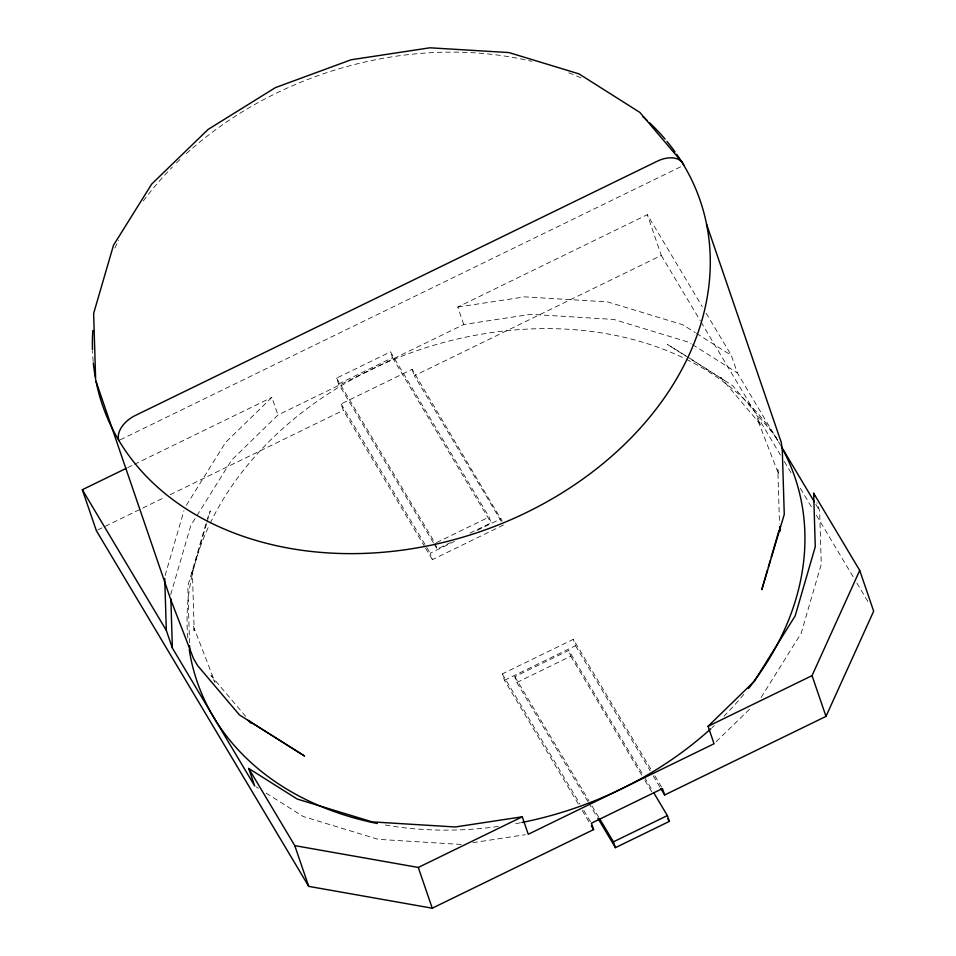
<?xml version="1.0" encoding="UTF-8"?>
<svg xmlns="http://www.w3.org/2000/svg" width="956" height="956" viewBox="0 0 956 956"><rect width="100%" height="100%" fill="white"/><g stroke="black" fill="none" stroke-linecap="round" stroke-linejoin="round"><path stroke-width="0.72" stroke-dasharray="4.78 3.58" d="M165.101 575.536L183.958 510.647M170.73 594.584L190.818 525.465L231.699 460.015L277.945 415.012L463.744 324.502L530.783 314.321L613.776 319.424L688.75 342.236L691.236 343.801M205.851 524.008L187.794 586.136L189.527 642.659M206.604 523.553L191.905 574.138L192.323 569.131L194.211 630.984L193.184 625.738L215.028 682.297L210.989 675.474L247.652 718.733M207.01 522.143L210.272 510.91L207.452 518.69M186.348 505.306L225.664 442.377L271.91 397.373L277.945 415.012M761.084 697.498L801.176 633.302L821.264 564.183L819.627 510.719L816.866 502.653M716.14 741.713L751.882 706.938M120.193 439.832L682.465 165.926M127.722 467.604L133.063 465.01M134.402 464.353L271.91 397.373M463.744 324.502L457.757 307.043L647.332 214.682L702.313 306.78M433.367 542.697L338.579 383.942L336.584 378.122L390.514 351.856L489.114 517.017L491.109 522.836L470.065 533.09M338.579 383.942L392.51 357.675L390.514 351.856M424.799 546.868L343.288 410.339L341.101 403.946L412.144 369.327L502.151 521.175M97.679 529.994L164.791 497.299M170.156 494.682L343.288 410.339M501.171 521.187L414.342 375.732L661.289 255.431L647.332 214.682M436.51 542.638L489.114 517.017M434.132 543.976L437.179 549.103L450.336 542.697M503.465 525.011L432.411 559.619L430.224 553.225L454.351 541.466M477.14 530.365L501.267 518.606M578.368 804.08L504.469 680.313L502.282 673.92L573.325 639.301L651.024 769.449M504.469 680.313L575.524 645.706L573.325 639.301M587.916 801.57L516.826 682.5L514.83 676.681L568.76 650.415L643.663 775.878M516.826 682.5L570.756 656.234L568.76 650.415M457.757 307.043L524.796 296.862L607.801 301.953L682.775 324.765L695.227 332.616M472.873 842.678L525.334 834.708M461.21 844.447L378.218 839.344L303.243 816.532L265.887 792.99M696.47 333.405L731.328 355.381L737.315 372.84L778.471 441.78L774.432 434.956L732.631 385.638L686.778 356.373M692.491 344.59L737.315 372.84M685.536 355.584L667.491 344.507L724.349 380.345L720.549 377.273L761.072 425.085L757.033 418.262L778.877 474.809L777.849 469.575L779.51 524.055M255.921 786.704L258.419 788.282M706.137 313.174L731.328 355.381M815.815 504.338L819.627 510.719M661.289 255.431L700.246 320.69M701.011 321.969L780.466 455.056M784.29 461.449L791.162 472.969M800.327 488.325L812.552 508.795M816.376 515.2L853.804 577.902M856.863 583.017L869.088 603.487M654.836 775.83L661.695 787.314M575.524 645.706L650.176 770.751M653.223 775.854L660.07 787.338M644.428 777.156L652.84 791.245M392.51 357.675L491.109 522.836M570.756 656.234L641.835 775.304M644.894 780.419L651.777 791.95M336.584 378.122L434.43 542.004M514.83 676.681L588.98 800.865M592.039 805.992L598.91 817.511M588.681 802.849L597.082 816.938M341.101 403.946L430.224 553.225M502.282 673.92L579.981 804.056M583.793 810.437L590.641 821.921M425.563 548.147L432.411 559.619M582.168 810.461L590.545 824.49M412.144 369.327L414.342 375.732M435.195 543.283L437.179 549.103M743.792 694.355A315.874 241.976 -18.9 0 1 723.991 716.163M714.252 725.592A315.874 241.976 -18.9 0 1 712.029 727.647M520.494 822.758A315.874 241.976 -18.9 0 1 513.133 824.132M498.351 826.462A315.874 241.976 -18.9 0 1 384.754 824.909M187.842 638.022A315.874 241.976 -18.9 0 1 209.567 524.557M210.177 523.267A315.874 241.976 -18.9 0 1 684.878 358.596M686.229 359.265A315.874 241.976 -18.9 0 1 780.682 445.592M93.174 361.511A315.874 241.976 -18.9 0 1 92.517 351.258M114.899 248.058A315.874 241.976 -18.9 0 1 118.735 240.279M143.292 200.975A315.874 241.976 -18.9 0 1 172.283 167.157M176.525 162.926A315.874 241.976 -18.9 0 1 180.863 158.732M186.408 153.593A315.874 241.976 -18.9 0 1 531.835 61.363M568.784 72.811A315.874 241.976 -18.9 0 1 582.085 78.32"/><path stroke-width="1.43" d="M780.168 526.421L779.738 531.417L779.606 526.995M767.501 569.979L761.789 589.649L784.267 514.424L782.307 450.455L781.303 442.509L706.568 224.218M768.325 567.171L770.369 560.144M771.181 557.336L778.937 530.64M708.061 726.297L812.038 675.641L859.719 570.421L813.652 493.248L815.277 546.724L795.201 615.843L754.308 681.281L708.061 726.297L714.048 743.756L528.25 834.265L522.275 816.794L455.235 826.976L372.231 821.885L297.268 799.073L248.703 768.457L254.678 785.928L172.367 648.048L166.332 630.41L82.336 489.723L126.383 468.261M660.835 788.604L664.647 794.986L825.996 716.391L873.665 611.171L859.719 570.421M248.703 768.457L294.771 845.63L418.298 867.451L522.275 816.794M82.336 489.723L96.341 530.64L308.728 886.379L432.243 908.2L593.592 829.593L591.405 823.2L662.448 788.581L664.647 794.986M667.36 815.576L669.355 821.395L615.437 847.661L613.441 841.842L667.36 815.576L653.605 792.524M247.712 720.203L304.57 756.041L239.43 714.909L197.629 665.603L193.59 658.78L170.825 599.83L96.09 381.54M249.731 721.601L251.512 723.286L249.588 721.003M681.783 161.863L639.875 112.426L579.037 73.899L508.95 52.568L429.925 47.8L351.091 59.774L275.424 87.617L208.109 129.418L151.753 184.006L113.525 245.19L93.628 313.437L95.588 377.572M781.518 446.882L814.297 501.781M667.826 818.826L669.355 821.395M599.675 818.79L613.441 841.842M597.847 818.217L615.437 847.661M591.31 825.769L593.592 829.593M813.652 493.248L814.572 495.937M812.038 675.641L825.996 716.391M418.298 867.451L432.243 908.2M294.771 845.63L308.728 886.379M189.623 645.635L189.754 650.104M170.873 599.042L172.367 648.048M164.743 578.428L166.332 630.41M782.821 449.475A315.874 241.976 -18.9 0 1 748.476 688.547M710.917 728.675A315.874 241.976 -18.9 0 1 521.964 822.471M377.309 823.51A315.874 241.976 -18.9 0 1 189.252 649.554M676.74 154.31A315.874 241.976 -18.9 0 1 485.003 529.959A315.874 241.976 -18.9 0 1 93.318 362.969M92.469 349.788A315.874 241.976 -18.9 0 1 92.816 330.537M642.922 116.692A315.874 241.976 -18.9 0 1 647.403 120.719M649.602 122.774A315.874 241.976 -18.9 0 1 665.053 139.086M666.953 141.38A315.874 241.976 -18.9 0 1 675.056 151.92M118.855 440.489A23.936 15.188 -30.8 0 1 135.274 415.502L657.417 161.146A23.936 15.188 -30.8 0 1 683.803 165.28"/></g></svg>
